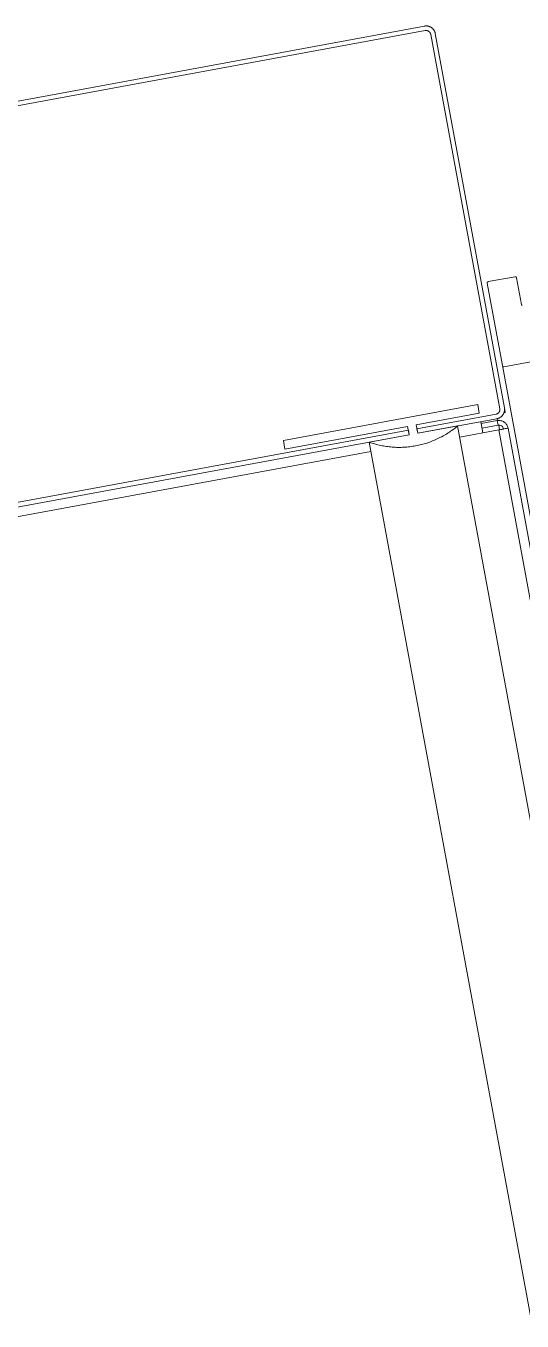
# Model space of a CAD drawing. Header units: millimetres. Extents: x -159872 to 386485, y -250577 to 158966.
# Drawn here: x 177893.5 to 177968, y 4125.2 to 4319.8 of the extents above; entities that cross this region are included whole.
import ezdxf

# ---------------------------------------------------------------- set-up
doc = ezdxf.new("R2010")
doc.units = ezdxf.units.MM
doc.layers.get('0').update_dxf_attribs({"lineweight": 25})
doc.layers.add('LDS-equipment-kitchen equipment', color=3, linetype='Continuous', lineweight=13)

# ---------------------------------------------------------------- blocks, each defined once
blk = doc.blocks.new('A$C73be1ed8')
at = {"transparency": 33554687}
for points in [[(0, 689.84, 0), (0, 1476.38, 0)], [(0.7, 689.84, 0), (0.7, 1476.38, 0)], [(59.3, 703.24, 0), (59.3, 1410.08, 0)], [(60, 703.24, 0), (60, 1410.08, 0)], [(61.4, 1409.38, 0), (61.4, 709.34, 0)], [(58.7, 721.99, 0), (57.4, 721.99, 0)], [(57.4, 721.99, 0), (57.4, 692.29, 0)], [(58.7, 703.24, 0), (58.7, 721.99, 0)], [(60, 721.99, 0), (60, 721.99, 0)], [(60, 709.34, 0), (60, 703.24, 0)], [(60, 709.34, 0), (615, 709.34, 0)], [(60, 703.24, 0), (58.7, 703.24, 0)], [(60, 703.24, 0), (59.3, 703.24, 0)], [(58.7, 701.94, 0), (60, 701.94, 0)], [(58.7, 692.29, 0), (58.7, 701.94, 0)], [(59.3, 701.94, 0), (59.3, 689.84, 0)], [(60, 701.94, 0), (59.3, 701.94, 0)], [(60, 701.94, 0), (60, 695.84, 0)], [(60, 701.94, 0), (60, 689.84, 0)], [(60, 695.84, 0), (615, 695.84, 0)], [(61.71, 689.84, 0), (61.71, 695.84, 0)], [(57.4, 692.29, 0), (58.7, 692.29, 0)], [(60, 692.29, 0), (61.71, 692.29, 0)], [(60.3, 689.84, 0), (60.3, 692.29, 0)], [(61, 689.84, 0), (61, 692.29, 0)], [(1.4, 689.14, 0), (58.6, 689.14, 0)], [(60.32, 689.74, 0), (60, 689.74, 0)], [(60.3, 689.84, 0), (61, 689.84, 0)], [(61.71, 689.74, 0), (61.02, 689.74, 0)], [(61.7, 689.14, 0), (61.7, 688.44, 0)], [(613.29, 689.84, 0), (61.71, 689.84, 0)], [(1.4, 688.44, 0), (58.6, 688.44, 0)], [(39.51, 687.39, 0), (39.51, 683.29, 0)], [(52.31, 687.59, 0), (39.71, 687.59, 0)], [(623.91, 687.59, 0), (52.31, 687.59, 0)], [(52.51, 683.29, 0), (52.51, 687.39, 0)], [(58.6, 688.44, 0), (59.3, 688.44, 0)], [(59.3, 688.63, 0), (59.3, 688.44, 0)], [(613.3, 688.44, 0), (61.7, 688.44, 0)], [(39.71, 683.09, 0), (43.81, 683.09, 0)]]:
    blk.add_polyline3d(points, dxfattribs=at)
for points in [[(60, 709.34, 0), (60.11, 709.15, 0), (60.21, 708.95, 0), (60.32, 708.76, 0), (60.41, 708.56, 0), (60.51, 708.36, 0), (60.6, 708.16, 0), (60.69, 707.96, 0), (60.78, 707.75, 0), (60.86, 707.55, 0), (60.94, 707.34, 0), (61.01, 707.13, 0), (61.09, 706.93, 0), (61.16, 706.72, 0), (61.22, 706.51, 0), (61.28, 706.29, 0), (61.34, 706.08, 0), (61.4, 705.87, 0), (61.45, 705.65, 0), (61.5, 705.44, 0), (61.54, 705.22, 0), (61.58, 705, 0), (61.62, 704.79, 0), (61.65, 704.57, 0), (61.69, 704.35, 0), (61.71, 704.13, 0), (61.74, 703.91, 0), (61.76, 703.69, 0), (61.77, 703.47, 0), (61.78, 703.25, 0), (61.79, 703.03, 0), (61.8, 702.81, 0), (61.8, 702.59, 0), (61.8, 702.37, 0), (61.79, 702.15, 0), (61.78, 701.93, 0), (61.77, 701.71, 0), (61.76, 701.49, 0), (61.74, 701.27, 0), (61.71, 701.05, 0), (61.69, 700.83, 0), (61.65, 700.61, 0), (61.62, 700.39, 0), (61.58, 700.17, 0), (61.54, 699.96, 0), (61.5, 699.74, 0), (61.45, 699.52, 0), (61.4, 699.31, 0), (61.34, 699.09, 0), (61.28, 698.88, 0), (61.22, 698.67, 0), (61.16, 698.46, 0), (61.09, 698.25, 0), (61.01, 698.04, 0), (60.94, 697.83, 0), (60.86, 697.63, 0), (60.78, 697.42, 0), (60.69, 697.22, 0), (60.6, 697.02, 0), (60.51, 696.82, 0), (60.41, 696.62, 0), (60.32, 696.42, 0), (60.21, 696.22, 0), (60.11, 696.03, 0), (60, 695.84, 0)], [(1.4, 688.44, 0), (1.37, 688.44, 0), (1.33, 688.44, 0), (1.3, 688.44, 0), (1.26, 688.44, 0), (1.23, 688.45, 0), (1.19, 688.45, 0), (1.16, 688.46, 0), (1.13, 688.46, 0), (1.09, 688.47, 0), (1.06, 688.48, 0), (1.03, 688.49, 0), (0.99, 688.5, 0), (0.96, 688.51, 0), (0.93, 688.52, 0), (0.9, 688.53, 0), (0.86, 688.54, 0), (0.83, 688.56, 0), (0.8, 688.57, 0), (0.77, 688.59, 0), (0.74, 688.6, 0), (0.71, 688.62, 0), (0.68, 688.64, 0), (0.65, 688.66, 0), (0.62, 688.67, 0), (0.59, 688.69, 0), (0.57, 688.71, 0), (0.54, 688.73, 0), (0.51, 688.76, 0), (0.49, 688.78, 0), (0.46, 688.8, 0), (0.43, 688.82, 0), (0.41, 688.85, 0), (0.39, 688.87, 0), (0.36, 688.9, 0), (0.34, 688.92, 0), (0.32, 688.95, 0), (0.3, 688.98, 0), (0.28, 689, 0), (0.26, 689.03, 0), (0.24, 689.06, 0), (0.22, 689.09, 0), (0.2, 689.12, 0), (0.18, 689.15, 0), (0.17, 689.18, 0), (0.15, 689.21, 0), (0.13, 689.24, 0), (0.12, 689.27, 0), (0.11, 689.3, 0), (0.09, 689.33, 0), (0.08, 689.37, 0), (0.07, 689.4, 0), (0.06, 689.43, 0), (0.05, 689.46, 0), (0.04, 689.5, 0), (0.03, 689.53, 0), (0.03, 689.56, 0), (0.02, 689.6, 0), (0.02, 689.63, 0), (0.01, 689.67, 0), (0.01, 689.7, 0), (0, 689.73, 0), (0, 689.77, 0), (0, 689.8, 0), (0, 689.84, 0)], [(1.4, 689.14, 0), (1.38, 689.14, 0), (1.37, 689.14, 0), (1.35, 689.14, 0), (1.33, 689.14, 0), (1.31, 689.14, 0), (1.3, 689.15, 0), (1.28, 689.15, 0), (1.26, 689.15, 0), (1.25, 689.15, 0), (1.23, 689.16, 0), (1.21, 689.16, 0), (1.2, 689.17, 0), (1.18, 689.17, 0), (1.16, 689.18, 0), (1.15, 689.18, 0), (1.13, 689.19, 0), (1.12, 689.2, 0), (1.1, 689.21, 0), (1.09, 689.21, 0), (1.07, 689.22, 0), (1.05, 689.23, 0), (1.04, 689.24, 0), (1.03, 689.25, 0), (1.01, 689.26, 0), (1, 689.27, 0), (0.98, 689.28, 0), (0.97, 689.29, 0), (0.96, 689.3, 0), (0.94, 689.31, 0), (0.93, 689.32, 0), (0.92, 689.33, 0), (0.91, 689.34, 0), (0.89, 689.36, 0), (0.88, 689.37, 0), (0.87, 689.38, 0), (0.86, 689.39, 0), (0.85, 689.41, 0), (0.84, 689.42, 0), (0.83, 689.43, 0), (0.82, 689.45, 0), (0.81, 689.46, 0), (0.8, 689.48, 0), (0.79, 689.49, 0), (0.78, 689.51, 0), (0.77, 689.52, 0), (0.77, 689.54, 0), (0.76, 689.55, 0), (0.75, 689.57, 0), (0.75, 689.59, 0), (0.74, 689.6, 0), (0.74, 689.62, 0), (0.73, 689.63, 0), (0.73, 689.65, 0), (0.72, 689.67, 0), (0.72, 689.68, 0), (0.71, 689.7, 0), (0.71, 689.72, 0), (0.71, 689.74, 0), (0.71, 689.75, 0), (0.7, 689.77, 0), (0.7, 689.79, 0), (0.7, 689.8, 0), (0.7, 689.82, 0), (0.7, 689.84, 0)], [(59.3, 689.84, 0), (59.3, 689.82, 0), (59.3, 689.8, 0), (59.3, 689.79, 0), (59.3, 689.77, 0), (59.29, 689.75, 0), (59.29, 689.74, 0), (59.29, 689.72, 0), (59.29, 689.7, 0), (59.28, 689.68, 0), (59.28, 689.67, 0), (59.27, 689.65, 0), (59.27, 689.63, 0), (59.26, 689.62, 0), (59.26, 689.6, 0), (59.25, 689.59, 0), (59.25, 689.57, 0), (59.24, 689.55, 0), (59.23, 689.54, 0), (59.23, 689.52, 0), (59.22, 689.51, 0), (59.21, 689.49, 0), (59.2, 689.48, 0), (59.19, 689.46, 0), (59.18, 689.45, 0), (59.17, 689.43, 0), (59.16, 689.42, 0), (59.15, 689.41, 0), (59.14, 689.39, 0), (59.13, 689.38, 0), (59.12, 689.37, 0), (59.11, 689.36, 0), (59.09, 689.34, 0), (59.08, 689.33, 0), (59.07, 689.32, 0), (59.06, 689.31, 0), (59.04, 689.3, 0), (59.03, 689.29, 0), (59.02, 689.28, 0), (59, 689.27, 0), (58.99, 689.26, 0), (58.97, 689.25, 0), (58.96, 689.24, 0), (58.95, 689.23, 0), (58.93, 689.22, 0), (58.91, 689.21, 0), (58.9, 689.21, 0), (58.88, 689.2, 0), (58.87, 689.19, 0), (58.85, 689.18, 0), (58.84, 689.18, 0), (58.82, 689.17, 0), (58.8, 689.17, 0), (58.79, 689.16, 0), (58.77, 689.16, 0), (58.75, 689.15, 0), (58.74, 689.15, 0), (58.72, 689.15, 0), (58.7, 689.15, 0), (58.69, 689.14, 0), (58.67, 689.14, 0), (58.65, 689.14, 0), (58.63, 689.14, 0), (58.62, 689.14, 0), (58.6, 689.14, 0)], [(60, 689.84, 0), (60, 689.8, 0), (60, 689.77, 0), (60, 689.73, 0), (59.99, 689.7, 0), (59.99, 689.67, 0), (59.98, 689.63, 0), (59.98, 689.6, 0), (59.97, 689.56, 0), (59.97, 689.53, 0), (59.96, 689.5, 0), (59.95, 689.46, 0), (59.94, 689.43, 0), (59.93, 689.4, 0), (59.92, 689.37, 0), (59.91, 689.33, 0), (59.89, 689.3, 0), (59.88, 689.27, 0), (59.87, 689.24, 0), (59.85, 689.21, 0), (59.83, 689.18, 0), (59.82, 689.15, 0), (59.8, 689.12, 0), (59.78, 689.09, 0), (59.76, 689.06, 0), (59.74, 689.03, 0), (59.72, 689, 0), (59.7, 688.98, 0), (59.68, 688.95, 0), (59.66, 688.92, 0), (59.64, 688.9, 0), (59.61, 688.87, 0), (59.59, 688.85, 0), (59.57, 688.82, 0), (59.54, 688.8, 0), (59.51, 688.78, 0), (59.49, 688.76, 0), (59.46, 688.73, 0), (59.43, 688.71, 0), (59.41, 688.69, 0), (59.38, 688.67, 0), (59.35, 688.66, 0), (59.32, 688.64, 0), (59.29, 688.62, 0), (59.26, 688.6, 0), (59.23, 688.59, 0), (59.2, 688.57, 0), (59.17, 688.56, 0), (59.14, 688.54, 0), (59.1, 688.53, 0), (59.07, 688.52, 0), (59.04, 688.51, 0), (59.01, 688.5, 0), (58.97, 688.49, 0), (58.94, 688.48, 0), (58.91, 688.47, 0), (58.87, 688.46, 0), (58.84, 688.46, 0), (58.81, 688.45, 0), (58.77, 688.45, 0), (58.74, 688.44, 0), (58.7, 688.44, 0), (58.67, 688.44, 0), (58.63, 688.44, 0), (58.6, 688.44, 0)], [(39.51, 687.39, 0), (39.51, 687.39, 0), (39.51, 687.4, 0), (39.51, 687.4, 0), (39.51, 687.41, 0), (39.51, 687.41, 0), (39.51, 687.42, 0), (39.52, 687.42, 0), (39.52, 687.43, 0), (39.52, 687.43, 0), (39.52, 687.44, 0), (39.52, 687.44, 0), (39.52, 687.45, 0), (39.52, 687.45, 0), (39.52, 687.46, 0), (39.53, 687.46, 0), (39.53, 687.46, 0), (39.53, 687.47, 0), (39.53, 687.47, 0), (39.53, 687.48, 0), (39.54, 687.48, 0), (39.54, 687.49, 0), (39.54, 687.49, 0), (39.54, 687.49, 0), (39.55, 687.5, 0), (39.55, 687.5, 0), (39.55, 687.51, 0), (39.55, 687.51, 0), (39.56, 687.51, 0), (39.56, 687.52, 0), (39.56, 687.52, 0), (39.57, 687.53, 0), (39.57, 687.53, 0), (39.57, 687.53, 0), (39.58, 687.54, 0), (39.58, 687.54, 0), (39.59, 687.54, 0), (39.59, 687.55, 0), (39.59, 687.55, 0), (39.6, 687.55, 0), (39.6, 687.55, 0), (39.61, 687.56, 0), (39.61, 687.56, 0), (39.61, 687.56, 0), (39.62, 687.56, 0), (39.62, 687.57, 0), (39.63, 687.57, 0), (39.63, 687.57, 0), (39.64, 687.57, 0), (39.64, 687.57, 0), (39.64, 687.58, 0), (39.65, 687.58, 0), (39.65, 687.58, 0), (39.66, 687.58, 0), (39.66, 687.58, 0), (39.67, 687.58, 0), (39.67, 687.58, 0), (39.68, 687.58, 0), (39.68, 687.59, 0), (39.69, 687.59, 0), (39.69, 687.59, 0), (39.7, 687.59, 0), (39.7, 687.59, 0), (39.71, 687.59, 0), (39.71, 687.59, 0)], [(52.31, 687.59, 0), (52.32, 687.59, 0), (52.32, 687.59, 0), (52.33, 687.59, 0), (52.33, 687.59, 0), (52.34, 687.59, 0), (52.34, 687.59, 0), (52.35, 687.58, 0), (52.35, 687.58, 0), (52.36, 687.58, 0), (52.36, 687.58, 0), (52.37, 687.58, 0), (52.37, 687.58, 0), (52.37, 687.58, 0), (52.38, 687.58, 0), (52.38, 687.57, 0), (52.39, 687.57, 0), (52.39, 687.57, 0), (52.4, 687.57, 0), (52.4, 687.57, 0), (52.41, 687.56, 0), (52.41, 687.56, 0), (52.41, 687.56, 0), (52.42, 687.56, 0), (52.42, 687.55, 0), (52.43, 687.55, 0), (52.43, 687.55, 0), (52.44, 687.55, 0), (52.44, 687.54, 0), (52.44, 687.54, 0), (52.45, 687.54, 0), (52.45, 687.53, 0), (52.45, 687.53, 0), (52.46, 687.53, 0), (52.46, 687.52, 0), (52.46, 687.52, 0), (52.47, 687.51, 0), (52.47, 687.51, 0), (52.47, 687.51, 0), (52.48, 687.5, 0), (52.48, 687.5, 0), (52.48, 687.49, 0), (52.48, 687.49, 0), (52.49, 687.49, 0), (52.49, 687.48, 0), (52.49, 687.48, 0), (52.49, 687.47, 0), (52.49, 687.47, 0), (52.5, 687.46, 0), (52.5, 687.46, 0), (52.5, 687.46, 0), (52.5, 687.45, 0), (52.5, 687.45, 0), (52.5, 687.44, 0), (52.51, 687.44, 0), (52.51, 687.43, 0), (52.51, 687.43, 0), (52.51, 687.42, 0), (52.51, 687.42, 0), (52.51, 687.41, 0), (52.51, 687.41, 0), (52.51, 687.4, 0), (52.51, 687.4, 0), (52.51, 687.39, 0), (52.51, 687.39, 0)], [(39.71, 683.09, 0), (39.71, 683.09, 0), (39.7, 683.09, 0), (39.7, 683.09, 0), (39.69, 683.09, 0), (39.69, 683.09, 0), (39.68, 683.09, 0), (39.68, 683.09, 0), (39.67, 683.09, 0), (39.67, 683.09, 0), (39.66, 683.09, 0), (39.66, 683.1, 0), (39.65, 683.1, 0), (39.65, 683.1, 0), (39.64, 683.1, 0), (39.64, 683.1, 0), (39.64, 683.1, 0), (39.63, 683.11, 0), (39.63, 683.11, 0), (39.62, 683.11, 0), (39.62, 683.11, 0), (39.61, 683.11, 0), (39.61, 683.12, 0), (39.61, 683.12, 0), (39.6, 683.12, 0), (39.6, 683.12, 0), (39.59, 683.13, 0), (39.59, 683.13, 0), (39.59, 683.13, 0), (39.58, 683.14, 0), (39.58, 683.14, 0), (39.57, 683.14, 0), (39.57, 683.15, 0), (39.57, 683.15, 0), (39.56, 683.15, 0), (39.56, 683.16, 0), (39.56, 683.16, 0), (39.55, 683.16, 0), (39.55, 683.17, 0), (39.55, 683.17, 0), (39.55, 683.18, 0), (39.54, 683.18, 0), (39.54, 683.19, 0), (39.54, 683.19, 0), (39.54, 683.19, 0), (39.53, 683.2, 0), (39.53, 683.2, 0), (39.53, 683.21, 0), (39.53, 683.21, 0), (39.53, 683.22, 0), (39.52, 683.22, 0), (39.52, 683.23, 0), (39.52, 683.23, 0), (39.52, 683.23, 0), (39.52, 683.24, 0), (39.52, 683.24, 0), (39.52, 683.25, 0), (39.52, 683.25, 0), (39.51, 683.26, 0), (39.51, 683.26, 0), (39.51, 683.27, 0), (39.51, 683.27, 0), (39.51, 683.28, 0), (39.51, 683.28, 0), (39.51, 683.29, 0)], [(43.81, 683.09, 0), (43.82, 683.09, 0), (43.82, 683.09, 0), (43.83, 683.09, 0), (43.83, 683.09, 0), (43.84, 683.09, 0), (43.84, 683.09, 0), (43.85, 683.08, 0), (43.85, 683.08, 0), (43.86, 683.08, 0), (43.86, 683.08, 0), (43.87, 683.08, 0), (43.87, 683.08, 0), (43.87, 683.08, 0), (43.88, 683.08, 0), (43.88, 683.07, 0), (43.89, 683.07, 0), (43.89, 683.07, 0), (43.9, 683.07, 0), (43.9, 683.07, 0), (43.91, 683.06, 0), (43.91, 683.06, 0), (43.91, 683.06, 0), (43.92, 683.06, 0), (43.92, 683.05, 0), (43.93, 683.05, 0), (43.93, 683.05, 0), (43.94, 683.05, 0), (43.94, 683.04, 0), (43.94, 683.04, 0), (43.95, 683.04, 0), (43.95, 683.03, 0), (43.95, 683.03, 0)]]:
    blk.add_polyline3d(points)
for points in [[(61.7, 688.44), (61.52, 688.46), (61.15, 688.5), (60.69, 688.82), (60.36, 689.29), (60.32, 689.65), (60.3, 689.84)], [(61.7, 689.14), (61.61, 689.15), (61.42, 689.17), (61.19, 689.33), (61.03, 689.56), (61.01, 689.75), (61, 689.84)], [(61.71, 689.84), (61.71, 689.65), (61.71, 689.29), (61.7, 688.82), (61.7, 688.5), (61.7, 688.46), (61.7, 688.44)], [(61.71, 689.84), (61.71, 689.75), (61.71, 689.56), (61.7, 689.33), (61.7, 689.17), (61.7, 689.15), (61.7, 689.14)]]:
    blk.add_open_spline(points, degree=3, dxfattribs=at)

msp = doc.modelspace()

# ---------------------------------------------------------------- block references
at = {"layer": 'LDS-equipment-kitchen equipment', "xscale": -1, "rotation": 100.4582459913295}
msp.add_blockref('A$C73be1ed8', (178631.73576, 4445.00837, 0), dxfattribs=at)

doc.saveas('drawing.dxf')
